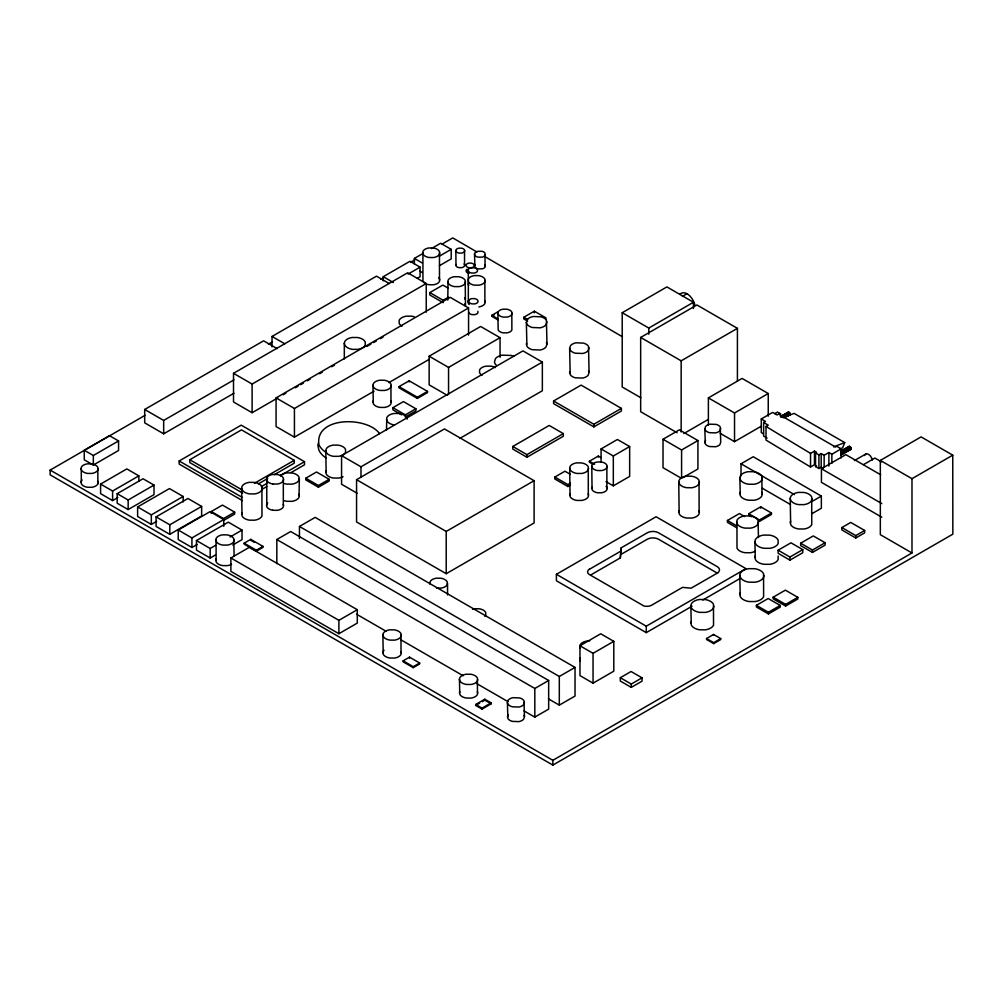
<?xml version="1.0" encoding="UTF-8"?>
<svg xmlns="http://www.w3.org/2000/svg" width="1003" height="1003" viewBox="0 0 1003 1003"><rect width="100%" height="100%" fill="white"/><g stroke="black" fill="none" stroke-linecap="round" stroke-linejoin="round"><path stroke-width="1.5" d="M704.846 428.87L705.548 426.526A7.761 4.476 0 0 1 710.024 424.194L716.129 424.394A8.2 4.739 0 0 1 720.267 427.027L720.731 442.06L720.029 444.404A7.761 4.476 0 0 1 715.54 446.736L709.447 446.536A8.2 4.739 0 0 1 705.297 443.89L704.846 428.87L705.297 430.049A8.2 4.739 0 0 0 709.447 432.682L715.54 432.895A7.761 4.476 0 0 0 720.029 430.55L720.731 428.206M704.846 442.724L705.548 440.38M569.629 348.517L570.519 345.659A9.478 5.479 0 0 1 576.035 342.813L583.483 343.101A10.017 5.792 0 0 1 588.51 346.336L589.062 372.376L588.172 375.235A9.478 5.479 0 0 1 582.668 378.068L575.208 377.792A10.017 5.792 0 0 1 570.18 374.545L569.629 348.517L570.18 349.947A10.017 5.792 0 0 0 575.208 353.194L582.668 353.47A9.478 5.479 0 0 0 588.172 350.636L589.062 347.778M569.629 373.103L569.754 371.637M507.393 702.677L508.182 700.157A8.325 4.814 0 0 1 513.047 697.674L519.592 697.938A8.814 5.09 0 0 1 523.992 700.796L524.469 716.618L523.679 719.138A8.325 4.814 0 0 1 518.814 721.621L512.27 721.358A8.814 5.09 0 0 1 507.869 718.512L507.393 702.677L507.869 703.943A8.814 5.09 0 0 0 512.27 706.789L518.814 707.052A8.325 4.814 0 0 0 523.679 704.57L524.469 702.062M507.393 717.233L508.182 714.725M526.362 322.49L527.34 319.468A10.055 5.805 0 0 1 533.245 316.484L541.144 316.823A10.632 6.143 0 0 1 546.422 320.283L546.974 344.029L545.983 347.051A10.055 5.805 0 0 1 540.09 350.034L532.192 349.683A10.632 6.143 0 0 1 526.914 346.223L526.362 322.49L526.914 324.019A10.632 6.143 0 0 0 532.192 327.479L540.09 327.818A10.055 5.805 0 0 0 545.983 324.847L546.974 321.813M526.362 344.693L526.5 343.139M386.506 430.036L386.769 417.787A10.068 5.817 0 0 1 393.803 413.499L399.144 413.449A10.619 6.131 0 0 1 406.729 417.587L407.18 419.129M97.868 483.835A8.337 4.814 0 0 1 91.875 487.295L87.437 487.27A8.801 5.078 0 0 1 81.318 483.734L81.281 467.335A8.337 4.814 0 0 1 87.274 463.862L91.712 463.887A8.801 5.078 0 0 1 97.83 467.423L97.868 483.835M81.005 482.456L81.281 481.177A8.337 4.814 0 0 1 82.108 479.986M97.868 469.981L98.144 468.702M231.48 564.288A8.914 5.153 0 0 1 227.393 565.629L222.653 565.604A9.403 5.429 0 0 1 216.121 561.83L216.071 538.561A8.914 5.153 0 0 1 222.478 534.862L227.217 534.887A9.403 5.429 0 0 1 233.762 538.661L234.1 556.163M215.783 560.464L216.071 559.097M241.61 488.085L241.936 486.543A10.068 5.817 0 0 1 249.183 482.355L254.536 482.393A10.619 6.131 0 0 1 261.908 486.656L261.971 516.006A10.068 5.817 0 0 1 254.724 520.193L249.371 520.156A10.619 6.131 0 0 1 241.999 515.893L241.61 488.085L241.999 489.627A10.619 6.131 0 0 0 249.371 493.89L254.724 493.927A10.068 5.817 0 0 0 261.971 489.74L262.297 488.198M234.1 540.028L233.812 541.394A8.914 5.153 0 0 1 227.393 545.093L222.653 545.068A9.403 5.429 0 0 1 216.121 541.294L215.783 539.927M241.61 514.351L241.936 512.809M280.552 475.56A9.779 5.642 0 0 1 286.607 472.902L291.81 472.927A10.318 5.955 0 0 1 298.982 477.064L299.032 480.073A9.779 5.642 0 0 1 291.998 484.136L286.795 484.098A10.318 5.955 0 0 1 284.363 483.509M299.345 478.569L299.032 497.262A9.779 5.642 0 0 1 291.998 501.324L286.795 501.299A10.318 5.955 0 0 1 284.363 500.698M344.317 343.365L344.656 341.785A10.356 5.98 0 0 1 352.103 337.484L357.607 337.522A10.92 6.306 0 0 1 365.205 341.898L365.255 345.082A10.356 5.98 0 0 1 357.808 349.383L352.304 349.345A10.92 6.306 0 0 1 344.719 344.957L344.317 343.365L344.317 358.974M325.799 450.673L326.113 449.168A9.779 5.642 0 0 1 333.146 445.106L338.337 445.144A10.318 5.955 0 0 1 345.508 449.281L345.559 452.278A9.779 5.642 0 0 1 338.538 456.34L333.335 456.315A10.318 5.955 0 0 1 326.163 452.165L325.799 450.673L326.163 473.905A10.318 5.955 0 0 0 333.335 478.042L338.538 478.067A9.779 5.642 0 0 0 343.013 476.601M325.799 472.4L326.113 470.896M372.953 385.302L373.241 383.936A8.914 5.153 0 0 1 379.661 380.225L384.4 380.25A9.403 5.429 0 0 1 390.932 384.036L390.982 403.72A8.914 5.153 0 0 1 384.575 407.419L379.836 407.394A9.403 5.429 0 0 1 373.292 403.62L372.953 385.302L373.292 386.669A9.403 5.429 0 0 0 379.836 390.443L384.575 390.468A8.914 5.153 0 0 0 390.982 386.769L391.27 385.403M372.953 402.253L373.241 400.887M425.209 283.435A8.801 5.078 0 0 1 422.953 281.204L422.915 251.427A8.337 4.814 0 0 1 428.908 247.954L433.346 247.979A8.801 5.078 0 0 1 439.464 251.515L439.502 281.304A8.337 4.814 0 0 1 433.509 284.764L429.071 284.739A8.801 5.078 0 0 1 427.002 284.225M439.778 252.794L439.502 254.072A8.337 4.814 0 0 1 433.509 257.545L429.071 257.508A8.801 5.078 0 0 1 422.953 253.985L422.639 252.706M447.777 300.047L448.053 280.313A8.626 4.977 0 0 1 454.259 276.728L458.847 276.753A9.102 5.253 0 0 1 465.179 280.401L465.505 306.291M455.838 250.6L455.976 249.948A4.313 2.495 0 0 1 459.073 248.155L461.367 248.167A4.551 2.633 0 0 1 464.539 249.998L464.552 265.883A4.313 2.495 0 0 1 461.455 267.676L459.161 267.663A4.551 2.633 0 0 1 456.001 265.833L455.838 250.6L456.001 251.264A4.551 2.633 0 0 0 459.161 253.095L461.455 253.107A4.313 2.495 0 0 0 464.552 251.314L464.702 250.65M455.838 265.168L455.976 264.504M382.883 634.924L383.171 633.557A8.977 5.178 0 0 1 389.628 629.821L394.392 629.846A9.466 5.466 0 0 1 400.974 633.658L401.024 654.32A8.977 5.178 0 0 1 394.568 658.043L389.803 658.018A9.466 5.466 0 0 1 383.221 654.219L382.883 634.924L383.221 636.303A9.466 5.466 0 0 0 389.803 640.102L394.568 640.14A8.977 5.178 0 0 0 401.024 636.404L401.313 635.037M382.883 652.84L383.171 651.461A8.977 5.178 0 0 1 384.074 650.182M465.505 281.73L465.229 283.059A8.626 4.977 0 0 1 459.023 286.632L454.434 286.607A9.102 5.253 0 0 1 448.103 282.959L447.777 281.63M469.216 304.561A8.801 5.078 0 0 1 468.338 303.357L468.301 269.669A4.601 2.658 0 0 1 471.598 267.751M464.941 299.032L464.916 297.615M464.941 305.238L464.916 303.821M468.025 302.079L468.301 300.8A8.337 4.814 0 0 1 469.128 299.621M485.164 280.451L484.888 281.73A8.337 4.814 0 0 1 478.895 285.191L474.457 285.165A8.801 5.078 0 0 1 468.338 281.63L468.301 279.072A8.337 4.814 0 0 1 474.294 275.612L478.732 275.637A8.801 5.078 0 0 1 484.85 279.173L484.888 303.458A8.337 4.814 0 0 1 478.895 306.918M497.902 313.099L498.127 312.046A6.908 3.987 0 0 1 503.092 309.175L506.766 309.2A7.284 4.2 0 0 1 511.831 312.121L511.869 330A6.908 3.987 0 0 1 506.904 332.871L503.23 332.846A7.284 4.2 0 0 1 498.165 329.924L497.902 313.099L498.165 314.165A7.284 4.2 0 0 0 503.23 317.086L506.904 317.111A6.908 3.987 0 0 0 511.869 314.24L512.082 313.187M430.149 584.423L430.099 581.778A8.626 4.977 0 0 1 436.305 578.192L440.894 578.217A9.102 5.253 0 0 1 447.225 581.878L447.275 584.523A8.626 4.977 0 0 1 441.069 588.109L436.481 588.084M459.437 679.294L459.725 677.928A8.914 5.153 0 0 1 466.132 674.229L470.871 674.254A9.403 5.429 0 0 1 477.415 678.028L477.466 694.377A8.914 5.153 0 0 1 471.046 698.088L466.307 698.05A9.403 5.429 0 0 1 459.775 694.277L459.437 679.294L459.775 680.673A9.403 5.429 0 0 0 466.307 684.447L471.046 684.472A8.914 5.153 0 0 0 477.466 680.774L477.754 679.407M459.437 692.91L459.725 691.543M569.704 468.125L570.005 466.708A9.203 5.316 0 0 1 576.625 462.884L581.514 462.922A9.704 5.604 0 0 1 588.26 466.809L588.31 496.623A9.203 5.316 0 0 1 581.69 500.447L576.8 500.422A9.704 5.604 0 0 1 570.055 496.523L569.704 468.125L570.055 469.529A9.704 5.604 0 0 0 576.8 473.429L581.69 473.466A9.203 5.316 0 0 0 588.31 469.642L588.611 468.225M569.704 495.106L570.005 493.689M591.783 466.232L592.021 465.091A7.485 4.313 0 0 1 597.399 461.982L601.374 462.007A7.886 4.551 0 0 1 606.853 465.179L606.903 489.677A7.485 4.313 0 0 1 601.524 492.786L597.55 492.761A7.886 4.551 0 0 1 592.058 489.589L591.783 466.232L592.058 467.385A7.886 4.551 0 0 0 597.55 470.545L601.524 470.57A7.485 4.313 0 0 0 606.903 467.473L607.141 466.32M591.783 488.448L592.021 487.295M580.085 658.231L580.135 661.228M678.755 481.891L679.081 480.349A10.068 5.817 0 0 1 686.328 476.174L691.681 476.199A10.619 6.131 0 0 1 699.053 480.462L699.116 513.887A10.068 5.817 0 0 1 691.869 518.062L686.516 518.024A10.619 6.131 0 0 1 679.144 513.762L678.755 481.891L679.144 483.446A10.619 6.131 0 0 0 686.516 487.696L691.869 487.734A10.068 5.817 0 0 0 699.116 483.559L699.442 482.017M678.755 512.22L679.081 510.677M690.854 605.887L691.217 604.17A11.221 6.482 0 0 1 699.279 599.506L705.247 599.543A11.835 6.833 0 0 1 713.472 604.295L713.534 625.17A11.221 6.482 0 0 1 705.46 629.821L699.505 629.784A11.835 6.833 0 0 1 691.28 625.045L690.854 605.887L691.268 607.605A11.835 6.833 0 0 0 699.505 612.357L705.46 612.394A11.221 6.482 0 0 0 713.534 607.73L713.898 606.013M690.854 623.314L691.217 621.597M739.863 477.904L740.214 476.224A10.933 6.306 0 0 1 748.075 471.698L753.88 471.723A11.522 6.657 0 0 1 761.904 476.35L761.954 495.708A10.933 6.306 0 0 1 754.093 500.246L748.288 500.209A11.522 6.657 0 0 1 740.277 495.582L739.863 477.904L740.277 479.584A11.522 6.657 0 0 0 748.288 484.211L754.093 484.248A10.933 6.306 0 0 0 761.954 479.71L762.305 478.03M739.863 493.902L740.214 492.235M755.347 551.136A10.644 6.143 0 0 1 750.47 552.741L744.815 552.703A11.221 6.482 0 0 1 737.004 548.202L736.954 520.331A10.644 6.143 0 0 1 744.602 515.918L750.269 515.956A11.221 6.482 0 0 1 758.067 520.457L758.469 537.47M739.788 575.383L740.164 573.566A11.798 6.808 0 0 1 748.639 568.676L754.908 568.714A12.437 7.184 0 0 1 763.559 573.703L763.622 596.672A11.798 6.808 0 0 1 755.146 601.562L748.877 601.524A12.437 7.184 0 0 1 740.227 596.534L739.788 575.383L740.227 577.189A12.437 7.184 0 0 0 748.877 582.179L755.146 582.216A11.798 6.808 0 0 0 763.622 577.327L764.01 575.521M739.788 594.716L740.164 592.911M758.469 522.087L758.13 523.716A10.644 6.143 0 0 1 750.47 528.142L744.815 528.105A11.221 6.482 0 0 1 737.004 523.604L736.603 521.961M754.908 541.633L755.284 539.865A11.509 6.645 0 0 1 763.546 535.088L769.665 535.126A12.136 7.008 0 0 1 778.102 540.003L778.165 543.538A11.509 6.645 0 0 1 769.89 548.315L763.772 548.277A12.136 7.008 0 0 1 755.334 543.4L754.908 541.633L755.334 559.398A12.136 7.008 0 0 0 763.772 564.275L769.89 564.313A11.509 6.645 0 0 0 778.165 559.536L778.102 556.001M754.908 557.63L755.284 555.875M790.239 498.466L790.59 496.836A10.644 6.143 0 0 1 798.238 492.41L803.892 492.448A11.221 6.482 0 0 1 811.703 496.949L811.753 524.582A10.644 6.143 0 0 1 804.105 528.995L798.451 528.97A11.221 6.482 0 0 1 790.64 524.456L790.239 498.466L790.64 500.096A11.221 6.482 0 0 0 798.451 504.609L804.105 504.634A10.644 6.143 0 0 0 811.753 500.221L812.104 498.591M790.239 522.826L790.59 521.196M318.39 443.05L317.851 445.445L318.941 450.272A33.061 19.082 0 0 0 326.113 457.982M590.842 574.907L620.318 557.894L621.196 547.839L647.248 532.806A7.886 4.551 0 0 1 658.52 532.794L717.621 566.871A8.149 4.702 0 0 1 717.183 573.177L691.092 588.197L682.541 587.369L651.724 605.16A7.059 4.075 0 0 1 643.851 605.962L589.212 574.431A6.645 3.836 0 0 1 589.476 569.215M620.318 557.894L621.196 547.839M272.766 510.264A8.801 5.078 0 0 1 266.76 506.665L266.798 477.842A8.337 4.814 0 0 1 272.916 474.444L277.342 474.519A8.801 5.078 0 0 1 283.347 478.118L283.31 506.941A8.337 4.814 0 0 1 277.204 510.339L272.766 510.264M266.497 505.387L266.798 504.108A8.337 4.814 0 0 1 267.676 502.929M283.623 479.396L283.31 480.675A8.337 4.814 0 0 1 277.204 484.073L272.766 483.998M782.992 417.662L794.113 413.386L844.714 442.599L842.62 447.902L839.837 448.968M474.507 253.822L474.845 253.019A5.328 3.072 0 0 1 477.741 251.302L481.941 251.289A5.642 3.26 0 0 1 484.976 252.994L485.076 267.111A5.328 3.072 0 0 1 482.18 268.829L477.992 268.842A5.642 3.26 0 0 1 474.946 267.137L474.507 253.822L474.946 255.439A5.642 3.26 0 0 0 477.992 257.144L482.18 257.132A5.328 3.072 0 0 0 485.076 255.414L485.414 254.612M474.507 265.519L474.845 264.717M787.831 413.274C787.668 410.503 791.342 413.712 789.775 414.979M849.892 449.382L850.795 449.482L851.121 448.278L849.253 446.335L841.63 450.66M848.989 446.41L848.789 448.028M872.409 459.976A5.466 3.159 60 0 0 872.008 458.659L870.541 456.152A5.767 3.322 60 0 0 866.529 453.832L865.062 454.647A5.466 3.159 60 0 0 864.661 455.512M679.858 294.23C685.438 289.378 692.183 297.402 694.063 302.48A11.183 6.457 60 0 1 694.878 305.188M783.619 417.624L790.076 413.888M784.91 417.561L790.076 414.565M233.95 393.239L163.677 433.81L144.695 422.852L144.695 409.475L263.601 340.819L277.167 348.655M272.039 346.85L272.039 336.456L376.476 276.164L389.277 283.548M414.377 263.877L414.377 258.423L422.263 253.872M431.453 248.556L440.643 243.253L451.2 249.346L451.2 258.899L439.377 265.72M383.271 280.79L383.271 276.703L409.951 261.294L420.081 267.149L420.081 276.69L417.411 278.232M84.265 450.272L109.503 435.703L118.567 440.931L118.567 450.485L93.342 465.053L84.265 459.813L84.265 450.272L93.342 455.5L118.567 440.931M952.75 455.161L911.99 478.694L911.99 552.966L880.333 534.687L880.333 460.427L921.093 436.894L952.75 455.161L952.85 534.148L552.854 765.088L50.15 474.858L50.15 470.081L145.046 415.355M268.403 344.23L272.465 341.885M380.914 279.348L383.622 277.781M410.741 262.147L414.803 259.802M441.909 244.168L452.754 237.912L477.039 252.041M277.756 397.903L252.117 412.709L233.511 401.977L233.511 373.317L407.644 272.778L426.237 283.523L426.237 312.171M408.071 274.07L420.081 267.149M439.377 256.166L451.2 249.346M144.695 409.475L163.677 420.445L233.95 379.874M233.511 373.317L252.117 384.049L426.237 283.523M429.823 292.588L443.113 300.261L443.113 302.655L429.823 294.982L429.823 292.588L442.862 285.078L448.178 288.137M117.852 497.538L112.599 500.572L100.576 493.639L100.576 484.085L126.842 468.915L138.865 475.861L138.865 481.315M100.576 484.085L112.599 491.019L138.865 475.861M443.113 300.261L448.328 297.252M374.069 391.157L294.431 437.145L276.076 426.551L276.076 397.89L450.209 297.352L468.564 307.959L468.564 335.102M283.159 394.781L285.855 393.226M295.308 387.772L298.004 386.218M300.712 384.65L303.407 383.096M307.457 380.764L310.153 379.197M319.606 373.743L322.302 372.188M331.755 366.734L334.45 365.167M366.847 346.461L370.897 344.129M373.592 342.575L376.301 341.007M380.35 338.675L383.046 337.121M117.188 493.677L143.04 478.757L154.011 485.088L154.011 494.642L128.158 509.562L117.188 503.23L117.188 493.677L128.158 500.008L154.011 485.088M242.463 500.622L179.173 464.088L179.173 460.979L241.221 425.159L304.498 461.693L304.498 464.803L291.008 472.589M242.525 493.037L189.793 462.584L189.793 459.725L241.497 429.873L294.23 460.327L294.23 463.185L274.346 474.67M276.076 397.89L294.431 408.484L468.564 307.959M156.631 521.359L151.328 524.431L137.612 516.507L137.612 506.954L169.457 488.574L183.173 496.485L183.173 501.951M497.839 319.819L491.783 316.309L491.783 315.356L497.989 311.783L497.989 312.735M491.783 316.309L494.266 314.879M137.612 506.954L151.328 514.878L183.173 496.485M447.263 395.32L429.146 384.864L429.146 356.203L480.638 326.476L500.046 337.672L500.046 357.281M156.079 516.884L187.937 498.491L201.641 506.415L201.641 515.968L169.795 534.348L156.079 526.437L156.079 516.884L169.795 524.795L201.641 506.415M388.926 382.594L429.422 359.212M399.031 386.631L409.161 380.789L427.516 391.383L427.516 392.574L417.373 398.429L399.031 387.835L399.031 386.631L417.373 397.238L427.516 391.383M527.653 321.173L523.779 318.941L523.779 317.261L534.336 311.181L545.933 317.876L545.933 319.543M429.146 356.203L448.554 367.411L500.046 337.672M254.461 483.283L294.23 460.327M197.24 544.416L191.924 547.488L178.221 539.564L178.221 530.01L210.066 511.63L223.769 519.541L223.769 526.362M258.435 483.847L267.713 478.494M211.269 511.53L222.428 505.086L234.664 512.144L234.664 514.063L223.493 520.507L223.493 518.601L211.269 511.53L211.269 513.448M392.9 407.682L403.444 401.589L415.881 408.773L415.881 410.917L405.337 417.01L405.337 414.866L392.9 407.682L392.9 409.826L401.601 414.853M261.344 486.618L266.735 483.496M280.226 475.71L304.498 461.693M262.686 488.937L266.735 486.605M223.493 518.601L234.664 512.144M178.221 530.01L191.924 537.934L223.769 519.541M405.337 414.866L415.881 408.773M357.106 493.225L341.572 484.261L341.572 455.613L522.939 350.9L542.347 362.096L542.347 390.756L459.788 438.424M215.495 554.96L210.179 558.019L196.475 550.108L196.475 540.554L228.32 522.162L242.036 530.086L242.036 539.639L232.746 545.005M305.752 478.218L316.509 471.999L329.16 479.309L329.16 480.989L318.402 487.195L305.752 479.885L305.752 478.218L318.402 485.527L329.16 479.309M196.475 540.554L210.179 548.465L215.495 545.406M230.088 536.981L242.036 530.086M640.817 397.727L622.211 386.982L622.211 312.723L666.882 286.921L693.462 302.267L693.462 308.473M341.572 455.613L360.98 466.809L542.347 362.096M244.155 543.175L250.763 539.351L262.999 546.409L262.999 547.362L256.379 551.186L244.155 544.127L244.155 543.175L256.379 550.233L262.999 546.409M356.566 479.685L444.467 428.933L534.11 480.7L534.11 522.964L446.222 573.703L356.566 521.949L356.566 479.685L446.222 531.44L534.11 480.7M682.429 296.349L686.98 293.716M230.878 557.981L249.283 547.35L357.294 609.711L357.294 623.076L338.889 633.708L230.878 571.359L230.878 557.981L338.889 620.33L357.294 609.711M276.828 563.648L276.828 539.526L290.682 531.515L548.666 680.473L548.666 709.121L534.812 717.12L524.005 710.889M299.458 538.523L299.458 526.45L315.18 517.385L575.032 667.409L575.032 696.057L559.31 705.134L548.478 698.878M622.211 312.723L648.791 328.056L693.462 302.267M677.113 432.757L640.666 411.719L640.666 337.447L696.922 304.975L737.418 328.357L737.418 381.052M553.593 400.999L581.101 385.114L621.384 408.384L621.384 411.004L593.876 426.889L553.593 403.62L553.593 400.999L593.876 424.256L621.384 408.384M512.809 446.473L549.205 425.46L563.335 433.609L563.335 436.242L526.939 457.255L512.809 449.093L512.809 446.473L526.939 454.635L563.335 433.609M640.666 337.447L681.162 360.829L737.418 328.357M601.085 462.358L601.085 448.93L617.422 439.49L629.658 446.561L629.658 476.412L613.322 485.841L605.975 481.603M570.431 485.051L567.899 486.518L554.809 478.97L554.809 477.052L564.952 471.209L570.18 474.231M593.3 464.439L589.375 462.182L589.375 461.23L598.264 456.089L600.885 457.594M708.381 425.034L708.381 397.89L742.095 378.419L768.248 393.527L768.248 416.145M601.085 448.93L613.322 455.989L629.658 446.561M554.809 477.052L567.899 484.612L570.431 483.145M663.021 439.264L681.589 449.983L681.589 478.406L663.021 467.686L663.021 439.264L679.357 429.836L697.925 440.555L697.925 468.965L682.842 477.679M683.858 433.547L708.105 419.542M708.381 397.89L734.535 412.985L768.248 393.527M681.589 449.983L697.925 440.555M763.383 433.81L761.277 432.594L761.277 418.978L772.649 412.409L777.087 414.966L779.77 413.412M774.767 413.625L777.45 412.07L780.823 414.026L779.582 414.74L835.486 447.012L836.728 446.297L841.166 448.855L841.166 457.932M767.119 438.11L763.634 436.104L763.634 422.489L765.502 421.41L761.277 418.978M720.154 433.334L734.535 441.646L761.503 426.074M780.309 416.696L788.371 412.108M780.835 416.659L788.646 412.145M781.136 416.784L788.947 412.271M781.437 416.997L789.248 412.484M823.162 468.313L821.194 467.185L818.912 468.489L815.539 466.545L815.539 452.93L816.58 452.34L814.474 451.124L814.474 464.728L810.537 466.997L766.004 440.091L766.004 426.476L768.273 425.172L763.634 422.489M783.017 416.546L789.537 412.785M783.255 416.884L789.775 413.123M783.443 417.261L789.95 413.499M787.355 416.32L789.95 414.816M741.029 475.961L741.029 463.787L753.228 456.741L821.357 496.084L821.357 508.258L811.866 513.737M403.118 660.852L409.537 657.153L419.655 662.996L419.655 663.948L413.249 667.659L403.118 661.804L403.118 660.852L413.249 666.694L419.655 662.996M556.402 574.305L656.087 516.758L745.956 568.638L646.271 626.198L556.402 574.305L556.402 580.762L646.271 632.642L692.07 606.201M589.513 569.228L620.318 551.437M621.196 554.295L647.248 539.25A7.886 4.551 0 0 1 658.52 539.238L717.621 573.315M810.537 466.997L810.537 453.394L814.474 451.124M815.539 452.93L818.912 454.886L821.194 453.569L824.14 455.274L828.904 452.529L831.851 454.234L841.166 448.855M840.664 451.3L849.566 446.36M841.291 451.463L849.892 446.511M815.539 466.545L816.58 465.944M841.617 451.714L850.218 446.749M840.702 452.742L850.531 447.062M840.965 453.118L850.795 447.438M841.166 453.532L850.995 447.852M841.291 453.945L851.121 448.278M841.291 454.346L848.663 450.084M736.465 527.603L727.438 522.387L727.438 520.482L739.437 513.561L744.59 516.532M841.291 454.698L851.121 449.018M840.702 455.224L850.995 449.294M881.8 517.209L821.432 482.355L821.432 468.74L845.83 454.647L880.709 474.795M751.41 516.721L748.727 515.166L748.727 513.737L760.713 506.816L771.483 513.022L771.483 514.451L759.484 521.384L759.484 519.943L771.483 513.022M854.456 460.565L865.702 454.071M863.658 464.539L874.892 458.058L881.537 461.881M811.866 501.563L821.357 496.084M475.71 704.47L484.813 699.216L491.144 702.877L491.144 703.83L482.042 709.083L475.71 705.422L475.71 704.47L482.042 708.131L491.144 702.877M475.71 705.422L479.61 703.178M482.217 701.674L484.813 700.169L491.144 703.83M579.972 645.769L600.722 633.783L613.798 641.343L613.798 671.183L593.049 683.168L579.972 675.608L579.972 645.769L593.049 653.317L613.798 641.343M276.828 539.526L534.812 688.472L548.666 680.473M299.458 526.45L559.31 676.473L575.032 667.409M778.127 550.208L790.953 542.811L802.764 549.631L802.764 552.728L789.938 560.138L778.127 553.317L778.127 550.208L789.938 557.029L802.764 549.631M800.657 543.212L813.283 535.928L825.093 542.748L825.093 545.13L812.48 552.415L800.657 545.594L800.657 543.212L812.48 550.033L825.093 542.748M702.84 599.982L740.565 578.204M841.856 527.565L850.745 522.425L864.661 530.462L864.661 532.856L855.772 537.984L841.856 529.948L841.856 527.565L855.772 535.602L864.661 530.462M620.305 677.715L631.063 671.496L642.033 677.84L642.033 681.175L631.276 687.381L620.305 681.05L620.305 677.715L631.276 684.046L642.033 677.84M756.4 605.323L768.185 598.515L780.209 605.461L780.209 607.128L768.423 613.936L756.4 606.991L756.4 605.323L768.423 612.269L780.209 605.461M773.163 597.186L785.374 590.153L797.811 597.337L797.811 599.004L785.612 606.05L773.163 598.866L773.163 597.186L785.612 604.383L797.811 597.337M706.526 638.522L713.559 634.46L720.731 638.598L720.731 639.55L713.697 643.613L706.526 639.475L706.526 638.522L713.697 642.66L720.731 638.598M50.15 470.081L552.854 760.312L911.99 552.966M781.35 416.32L787.831 412.597M833.593 446.874L844.714 442.599M589.714 640.854L587.119 641.03A9.779 5.642 0 0 0 580.085 645.092L580.135 648.088M850.017 448.542L850.017 447.488M880.333 460.427L911.99 478.694M821.432 468.74L881.8 503.594M523.779 317.261L527.653 319.493M414.377 258.423L422.288 262.987M419.655 271.011L422.288 272.54M491.783 315.356L497.839 318.866M741.029 463.787L794.464 494.642M762.405 488.311L790.452 504.509M383.271 276.703L393.402 282.545M748.727 513.737L759.484 519.943M727.438 520.482L736.465 525.697M589.375 461.23L594.603 464.239M272.039 336.456L284.839 343.853M189.793 459.725L242.525 490.166M179.173 460.979L242.463 497.513M254.436 542.422L250.763 540.304L250.763 539.351M356.516 614.187L386.23 631.338M401.087 639.927L463.223 675.796M476.726 683.595L507.794 701.523M485.126 256.755L622.499 336.82M766.004 426.476L810.537 453.394M379.548 433.622C367.274 416.245 314.403 416.195 318.941 444.78A33.061 19.082 0 0 0 326.113 452.491M484.976 264.692L485.414 266.309M588.51 370.934L589.062 372.376M523.992 715.352L524.469 716.618M546.422 342.499L546.974 344.029M386.506 419.342L386.957 420.884A10.619 6.131 0 0 0 394.543 425.021M761.904 492.348L762.305 494.028M699.053 510.79L699.442 512.345M607.141 488.536L606.853 487.383A7.886 4.551 0 0 0 606.075 486.305M588.26 493.802L588.611 495.219M484.85 300.9L485.164 302.179M468.15 270.371L468.313 271.073A4.852 2.796 0 0 0 471.698 273.029L474.143 273.042A4.601 2.658 0 0 0 477.453 271.136L477.428 269.719A4.852 2.796 0 0 0 474.055 267.763L469.128 267.726A4.25 2.457 0 0 1 466.182 266.008L466.169 264.779A4.025 2.319 0 0 1 469.065 263.112L471.209 263.125A4.25 2.457 0 0 1 474.156 264.83L474.168 266.071A4.025 2.319 0 0 1 471.272 267.738M477.904 311.319L477.929 312.735A4.601 2.658 0 0 1 474.62 314.641L472.175 314.629A4.852 2.796 0 0 1 468.79 312.673L468.627 311.971M464.702 265.218L464.539 264.554A4.551 2.633 0 0 0 464.076 263.939M439.778 280.025L439.464 278.746A8.801 5.078 0 0 0 438.587 277.543M477.415 691.644L477.754 693.01M390.932 400.987L391.27 402.353M400.987 651.561L401.313 652.94M298.982 494.266L299.345 495.77M97.83 481.277L98.144 482.556M81.005 468.602L81.318 469.893A8.801 5.078 0 0 0 87.437 473.416L91.875 473.441A8.337 4.814 0 0 0 97.868 469.981M283.347 504.384L283.623 505.662M266.497 479.108L266.76 480.399A8.801 5.078 0 0 0 272.766 483.998M855.772 535.602L855.772 537.984M831.851 454.234L831.851 463.311M828.904 452.529L828.904 466.144M824.14 455.274L824.14 467.373M821.194 453.569L821.194 467.185M818.912 454.886L818.912 468.489M812.48 550.033L812.48 552.415M789.938 557.029L789.938 560.138M785.612 604.383L785.612 606.05M768.423 612.269L768.423 613.936M760.713 506.816L760.713 508.245M734.535 412.985L734.535 441.646M713.559 634.46L713.559 635.413M713.697 642.66L713.697 643.613M681.162 360.829L681.162 432.005M648.791 328.056L648.791 334.25M646.271 626.198L646.271 632.642M631.276 684.046L631.276 687.381M613.322 455.989L613.322 485.841M598.264 456.089L598.264 457.042M593.876 424.256L593.876 426.889M593.049 653.317L593.049 683.168M567.899 484.612L567.899 486.518M559.31 676.473L559.31 705.134M552.854 760.312L552.854 765.088M534.812 688.472L534.812 717.12M534.336 311.181L534.336 312.848M526.939 454.635L526.939 457.255M484.813 699.216L484.813 700.169M482.042 708.131L482.042 709.083M448.554 367.411L448.554 394.555M447.551 583.207L447.551 594.955M446.222 531.44L446.222 573.703M417.373 397.238L417.373 398.429M413.249 666.694L413.249 667.659M409.537 657.153L409.537 658.106M409.161 380.789L409.161 381.98M360.98 466.809L360.98 477.378M338.889 620.33L338.889 633.708M318.402 485.527L318.402 487.195M294.431 408.484L294.431 437.145M256.379 550.233L256.379 551.186M252.117 384.049L252.117 412.709M210.179 548.465L210.179 558.019M191.924 537.934L191.924 547.488M169.795 524.795L169.795 534.348M163.677 420.445L163.677 433.81M151.328 514.878L151.328 524.431M128.158 500.008L128.158 509.562M112.599 491.019L112.599 500.572M93.342 455.5L93.342 465.053M469.128 273.217A4.25 2.457 0 0 1 466.182 271.5L466.169 270.271A4.025 2.319 0 0 1 467.222 269.205M468.802 285.353A4.852 2.796 0 0 1 468.313 284.689L468.301 283.272A4.601 2.658 0 0 1 468.752 282.62M495.332 367.612A9.704 5.604 0 0 0 491.069 366.17L486.179 366.145A9.203 5.316 0 0 0 479.559 369.969L479.61 372.79A9.704 5.604 0 0 0 482.092 375.247M513.699 356.404A12.149 7.021 0 0 0 511.079 355.438L502.039 355.162A11.484 6.632 0 0 0 495.444 358.66L494.441 362.133L495.143 363.876A12.149 7.021 0 0 0 496.61 365.456M414.252 316.81A10.619 6.131 0 0 0 411.744 316.196L406.391 316.158A10.068 5.817 0 0 0 399.156 320.346L399.207 323.43A10.619 6.131 0 0 0 401.927 326.125M484.875 616.318A8.626 4.977 0 0 0 485.74 615.09L485.69 612.444A9.102 5.253 0 0 0 479.371 608.796L474.783 608.758A8.626 4.977 0 0 0 472.651 609.26M468.765 300.524L468.79 301.928A4.852 2.796 0 0 0 472.175 303.884L474.62 303.896A4.601 2.658 0 0 0 477.929 301.991L477.904 300.574A4.852 2.796 0 0 0 474.532 298.618L472.074 298.606A4.601 2.658 0 0 0 468.765 300.524"/></g></svg>
